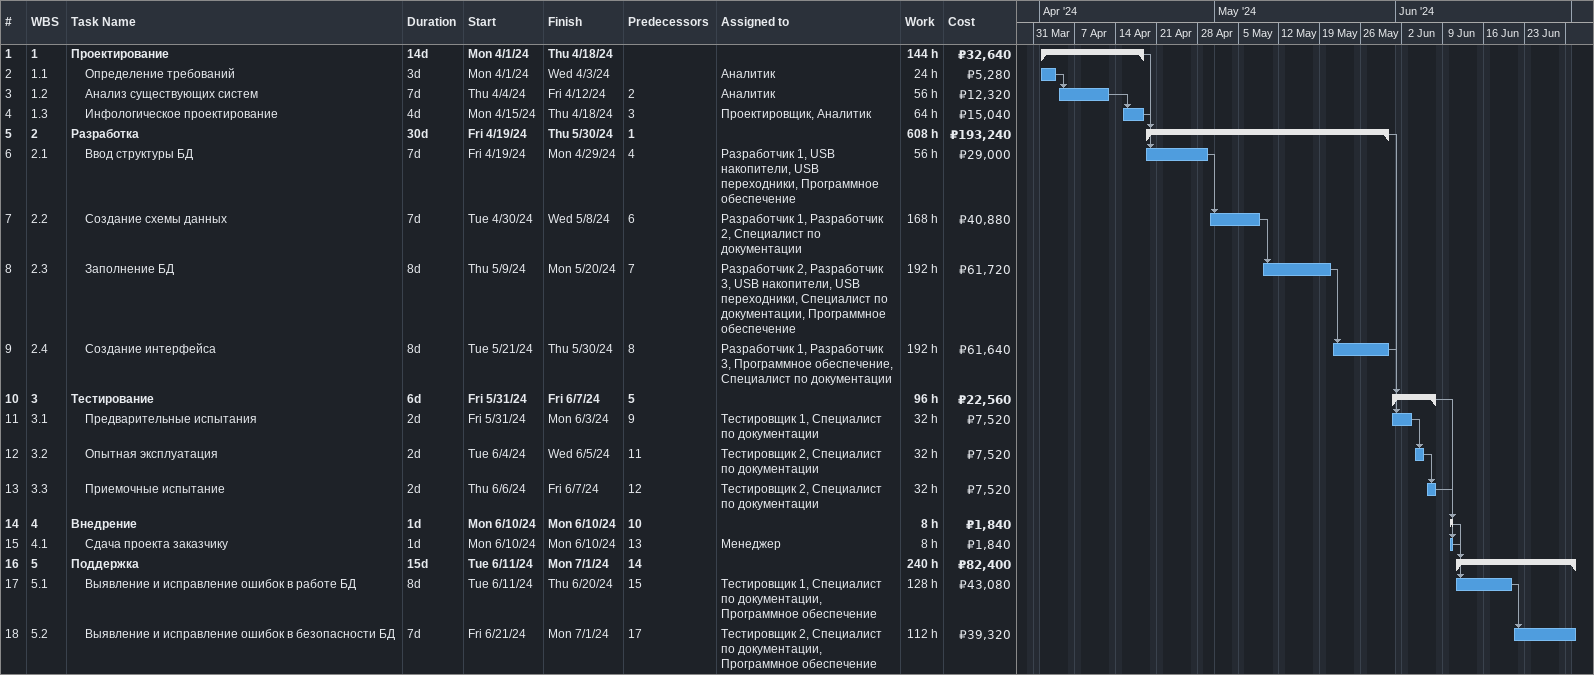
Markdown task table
| ID | WBS | Task | Duration | Start | Finish | Predecessors | Resources | Work (h) | Cost (₽) |
|---|---|---|---|---|---|---|---|---|---|
| 1 | 1 | **Проектирование** | 14d | 2024-04-01 | 2024-04-18 |  |  | 144 | 32640 |
| 2 | 1.1 | Определение требований | 3d | 2024-04-01 | 2024-04-03 |  | Аналитик | 24 | 5280 |
| 3 | 1.2 | Анализ существующих систем | 7d | 2024-04-04 | 2024-04-12 | 2 | Аналитик | 56 | 12320 |
| 4 | 1.3 | Инфологическое проектирование | 4d | 2024-04-15 | 2024-04-18 | 3 | Проектировщик, Аналитик | 64 | 15040 |
| 5 | 2 | **Разработка** | 30d | 2024-04-19 | 2024-05-30 | 1 |  | 608 | 193240 |
| 6 | 2.1 | Ввод структуры БД | 7d | 2024-04-19 | 2024-04-29 | 4 | Разработчик 1, USB накопители, USB переходники, Программное обеспечение | 56 | 29000 |
| 7 | 2.2 | Создание схемы данных | 7d | 2024-04-30 | 2024-05-08 | 6 | Разработчик 1, Разработчик 2, Специалист по документации | 168 | 40880 |
| 8 | 2.3 | Заполнение БД | 8d | 2024-05-09 | 2024-05-20 | 7 | Разработчик 2, Разработчик 3, USB накопители, USB переходники, Специалист по документации, Программное обеспечение | 192 | 61720 |
| 9 | 2.4 | Создание интерфейса | 8d | 2024-05-21 | 2024-05-30 | 8 | Разработчик 1, Разработчик 3, Программное обеспечение, Специалист по документации | 192 | 61640 |
| 10 | 3 | **Тестирование** | 6d | 2024-05-31 | 2024-06-07 | 5 |  | 96 | 22560 |
| 11 | 3.1 | Предварительные испытания | 2d | 2024-05-31 | 2024-06-03 | 9 | Тестировщик 1, Специалист по документации | 32 | 7520 |
| 12 | 3.2 | Опытная эксплуатация | 2d | 2024-06-04 | 2024-06-05 | 11 | Тестировщик 2, Специалист по документации | 32 | 7520 |
| 13 | 3.3 | Приемочные испытание | 2d | 2024-06-06 | 2024-06-07 | 12 | Тестировщик 2, Специалист по документации | 32 | 7520 |
| 14 | 4 | **Внедрение** | 1d | 2024-06-10 | 2024-06-10 | 10 |  | 8 | 1840 |
| 15 | 4.1 | Сдача проекта заказчику | 1d | 2024-06-10 | 2024-06-10 | 13 | Менеджер | 8 | 1840 |
| 16 | 5 | **Поддержка** | 15d | 2024-06-11 | 2024-07-01 | 14 |  | 240 | 82400 |
| 17 | 5.1 | Выявление и исправление ошибок в работе БД | 8d | 2024-06-11 | 2024-06-20 | 15 | Тестировщик 1, Специалист по документации, Программное обеспечение | 128 | 43080 |
| 18 | 5.2 | Выявление и исправление ошибок в безопасности БД | 7d | 2024-06-21 | 2024-07-01 | 17 | Тестировщик 2, Специалист по документации, Программное обеспечение | 112 | 39320 |
